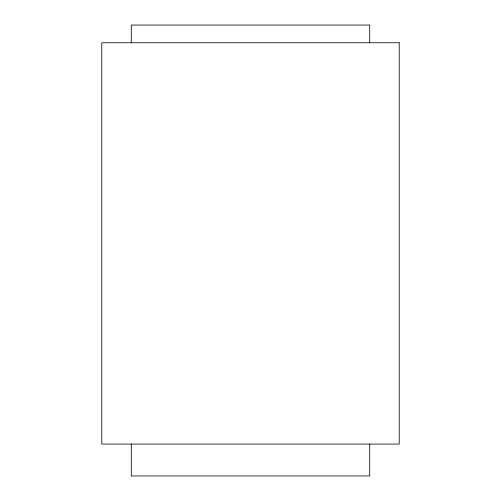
<?xml version="1.0" encoding="UTF-8"?>
<svg xmlns="http://www.w3.org/2000/svg" width="501" height="501" viewBox="0 0 501 501"><rect width="100%" height="100%" fill="white"/><g stroke="black" fill="none" stroke-linecap="round" stroke-linejoin="round"><path stroke-width="0.75" d="M369.719 42.754L369.719 25.05L131.281 25.05L131.281 42.754M369.719 444.08L369.719 475.95L131.281 475.95L131.281 444.08M399.228 42.754L101.772 42.754L101.772 444.08L399.228 444.08L399.228 42.754"/></g></svg>
